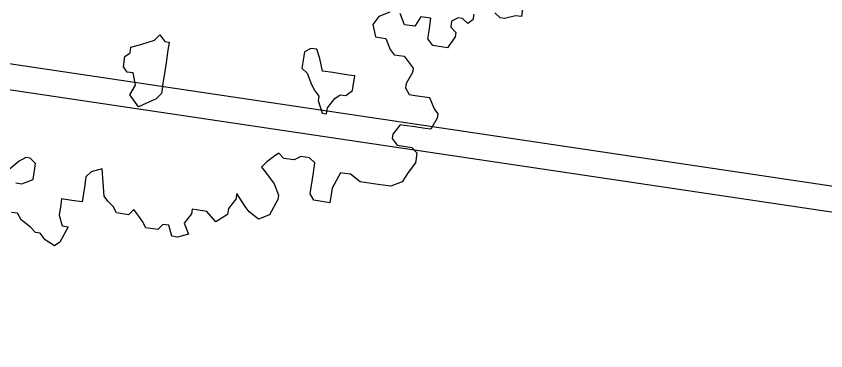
# Model space of a CAD drawing. Header units: millimetres. Extents: x 338 to 506, y 179 to 335.
# Drawn here: x 374.618 to 379.251, y 309.029 to 310.945 of the extents above; entities that cross this region are included whole.
import ezdxf

# ---------------------------------------------------------------- set-up
doc = ezdxf.new("R2010")
doc.units = ezdxf.units.MM
for name, color, linetype in [('ANDEN', 251, 'Continuous'), ('ARBOL-TOP', 3, 'Continuous'), ('MUROS', 32, 'Continuous')]:
    doc.layers.add(name, color=color, linetype=linetype)

# ---------------------------------------------------------------- blocks, each defined once
blk = doc.blocks.new('ARBOLITO')
at = {"linetype": 'ByBlock'}
for points in [[(463.1793, 68.6415), (463.1793, 68.627), (463.171, 68.627), (463.1564, 68.6208), (463.1502, 68.6208), (463.1419, 68.627)], [(463.1128, 68.6208), (463.1128, 68.6124), (463.1065, 68.6062), (463.0982, 68.6124), (463.092, 68.6124), (463.0837, 68.6062), (463.0837, 68.5979), (463.092, 68.5917), (463.092, 68.5854), (463.0837, 68.5688), (463.0775, 68.5688), (463.0629, 68.5688), (463.0546, 68.5771), (463.0546, 68.5854), (463.0546, 68.5917), (463.0546, 68.6062), (463.0401, 68.6062), (463.0338, 68.5917), (463.0193, 68.5917), (463.011, 68.6062)], [(462.9964, 68.6062), (462.9819, 68.5979), (462.9756, 68.5854), (462.9819, 68.5688), (462.9902, 68.5688), (462.9964, 68.5688), (463.0047, 68.5543), (463.011, 68.548), (463.0255, 68.548), (463.0338, 68.5397), (463.0401, 68.5335), (463.0401, 68.5273), (463.0338, 68.5106), (463.0338, 68.5044), (463.0401, 68.4961), (463.0484, 68.4961), (463.0691, 68.4961), (463.0775, 68.4815), (463.0837, 68.4753), (463.0837, 68.4691), (463.0775, 68.4524), (463.0691, 68.4524), (463.0546, 68.4524), (463.0401, 68.4524), (463.0338, 68.4524), (463.0255, 68.4379), (463.0255, 68.4317), (463.0338, 68.4234), (463.0546, 68.4234), (463.0629, 68.4171), (463.0629, 68.4088), (463.0629, 68.4026), (463.0546, 68.388), (463.0484, 68.3735), (463.0338, 68.3652), (463.0193, 68.3652), (462.9964, 68.3652), (462.9902, 68.3652), (462.9756, 68.3735), (462.9673, 68.3735), (462.9611, 68.3735), (462.9528, 68.3506), (462.9528, 68.3299), (462.9299, 68.3299), (462.9237, 68.3382), (462.9237, 68.3444), (462.9237, 68.3589), (462.9237, 68.3652), (462.9237, 68.3818), (462.9154, 68.388), (462.9029, 68.388), (462.8946, 68.3818), (462.8801, 68.3818), (462.8717, 68.388), (462.8655, 68.3818), (462.8572, 68.3735), (462.851, 68.3652), (462.8572, 68.3589), (462.8717, 68.3444), (462.8801, 68.3299), (462.8801, 68.3236), (462.8717, 68.3008), (462.8572, 68.2925), (462.8427, 68.3008), (462.8364, 68.307), (462.8219, 68.3236), (462.8219, 68.3153), (462.8136, 68.3008), (462.8136, 68.2925), (462.799, 68.28), (462.7845, 68.2925), (462.7699, 68.2925), (462.7637, 68.2925), (462.7637, 68.2862), (462.7554, 68.2717), (462.7637, 68.2571), (462.7491, 68.2509), (462.7408, 68.2509), (462.7346, 68.2654), (462.7263, 68.2654), (462.7201, 68.2571), (462.7034, 68.2571), (462.6972, 68.2654), (462.691, 68.2717), (462.6827, 68.28), (462.6764, 68.2717), (462.6598, 68.2717), (462.6536, 68.28), (462.6453, 68.2862), (462.639, 68.2925), (462.6307, 68.3299), (462.6162, 68.3236), (462.6099, 68.3153), (462.6099, 68.3008), (462.6099, 68.28), (462.5954, 68.28), (462.5808, 68.28), (462.5808, 68.2717), (462.5808, 68.2571), (462.5871, 68.2426), (462.5954, 68.2426), (462.5871, 68.2197), (462.5808, 68.2135), (462.5663, 68.2197), (462.558, 68.228), (462.5517, 68.228), (462.5434, 68.2343), (462.5289, 68.2426), (462.5227, 68.2509), (462.5143, 68.2509)], [(462.5143, 68.2925), (462.5227, 68.2925), (462.5372, 68.3008), (462.5372, 68.3236), (462.5289, 68.3299), (462.5227, 68.3299), (462.5143, 68.3236), (462.4998, 68.307)], [(463.1793, 68.6415), (463.1793, 68.627), (463.171, 68.627), (463.1564, 68.6208), (463.1502, 68.6208), (463.1419, 68.627)], [(463.1128, 68.6208), (463.1128, 68.6124), (463.1065, 68.6062), (463.0982, 68.6124), (463.092, 68.6124), (463.0837, 68.6062), (463.0837, 68.5979), (463.092, 68.5917), (463.092, 68.5854), (463.0837, 68.5688), (463.0775, 68.5688), (463.0629, 68.5688), (463.0546, 68.5771), (463.0546, 68.5854), (463.0546, 68.5917), (463.0546, 68.6062), (463.0401, 68.6062), (463.0338, 68.5917), (463.0193, 68.5917), (463.011, 68.6062)], [(462.9964, 68.6062), (462.9819, 68.5979), (462.9756, 68.5854), (462.9819, 68.5688), (462.9902, 68.5688), (462.9964, 68.5688), (463.0047, 68.5543), (463.011, 68.548), (463.0255, 68.548), (463.0338, 68.5397), (463.0401, 68.5335), (463.0401, 68.5273), (463.0338, 68.5106), (463.0338, 68.5044), (463.0401, 68.4961), (463.0484, 68.4961), (463.0691, 68.4961), (463.0775, 68.4815), (463.0837, 68.4753), (463.0837, 68.4691), (463.0775, 68.4524), (463.0691, 68.4524), (463.0546, 68.4524), (463.0401, 68.4524), (463.0338, 68.4524), (463.0255, 68.4379), (463.0255, 68.4317), (463.0338, 68.4234), (463.0546, 68.4234), (463.0629, 68.4171), (463.0629, 68.4088), (463.0629, 68.4026), (463.0546, 68.388), (463.0484, 68.3735), (463.0338, 68.3652), (463.0193, 68.3652), (462.9964, 68.3652), (462.9902, 68.3652), (462.9756, 68.3735), (462.9673, 68.3735), (462.9611, 68.3735), (462.9528, 68.3506), (462.9528, 68.3299), (462.9299, 68.3299), (462.9237, 68.3382), (462.9237, 68.3444), (462.9237, 68.3589), (462.9237, 68.3652), (462.9237, 68.3818), (462.9154, 68.388), (462.9029, 68.388), (462.8946, 68.3818), (462.8801, 68.3818), (462.8717, 68.388), (462.8655, 68.3818), (462.8572, 68.3735), (462.851, 68.3652), (462.8572, 68.3589), (462.8717, 68.3444), (462.8801, 68.3299), (462.8801, 68.3236), (462.8717, 68.3008), (462.8572, 68.2925), (462.8427, 68.3008), (462.8364, 68.307), (462.8219, 68.3236), (462.8219, 68.3153), (462.8136, 68.3008), (462.8136, 68.2925), (462.799, 68.28), (462.7845, 68.2925), (462.7699, 68.2925), (462.7637, 68.2925), (462.7637, 68.2862), (462.7554, 68.2717), (462.7637, 68.2571), (462.7491, 68.2509), (462.7408, 68.2509), (462.7346, 68.2654), (462.7263, 68.2654), (462.7201, 68.2571), (462.7034, 68.2571), (462.6972, 68.2654), (462.691, 68.2717), (462.6827, 68.28), (462.6764, 68.2717), (462.6598, 68.2717), (462.6536, 68.28), (462.6453, 68.2862), (462.639, 68.2925), (462.6307, 68.3299), (462.6162, 68.3236), (462.6099, 68.3153), (462.6099, 68.3008), (462.6099, 68.28), (462.5954, 68.28), (462.5808, 68.28), (462.5808, 68.2717), (462.5808, 68.2571), (462.5871, 68.2426), (462.5954, 68.2426), (462.5871, 68.2197), (462.5808, 68.2135), (462.5663, 68.2197), (462.558, 68.228), (462.5517, 68.228), (462.5434, 68.2343), (462.5289, 68.2426), (462.5227, 68.2509), (462.5143, 68.2509)], [(462.5143, 68.2925), (462.5227, 68.2925), (462.5372, 68.3008), (462.5372, 68.3236), (462.5289, 68.3299), (462.5227, 68.3299), (462.5143, 68.3236), (462.4998, 68.307)], [(462.9299, 68.4524), (462.9299, 68.4608), (462.9382, 68.4753), (462.9445, 68.4815), (462.9528, 68.4815), (462.9611, 68.4899), (462.9611, 68.4961), (462.9611, 68.5106), (462.9528, 68.5106), (462.9382, 68.5106), (462.9299, 68.5106), (462.9154, 68.5106), (462.9091, 68.5273), (462.9029, 68.5397), (462.8946, 68.5397), (462.8863, 68.5335), (462.8863, 68.5273), (462.8863, 68.5106), (462.8946, 68.5044), (462.9029, 68.4899), (462.9091, 68.4815), (462.9154, 68.4753), (462.9154, 68.4691), (462.9237, 68.4524), (462.9299, 68.4524), (462.9299, 68.4524)], [(462.9299, 68.4524), (462.9299, 68.4608), (462.9382, 68.4753), (462.9445, 68.4815), (462.9528, 68.4815), (462.9611, 68.4899), (462.9611, 68.4961), (462.9611, 68.5106), (462.9528, 68.5106), (462.9382, 68.5106), (462.9299, 68.5106), (462.9154, 68.5106), (462.9091, 68.5273), (462.9029, 68.5397), (462.8946, 68.5397), (462.8863, 68.5335), (462.8863, 68.5273), (462.8863, 68.5106), (462.8946, 68.5044), (462.9029, 68.4899), (462.9091, 68.4815), (462.9154, 68.4753), (462.9154, 68.4691), (462.9237, 68.4524), (462.9299, 68.4524)], [(462.6681, 68.4234), (462.6598, 68.4317), (462.6536, 68.4379), (462.6598, 68.4524), (462.6536, 68.4691), (462.6453, 68.4691), (462.639, 68.4753), (462.639, 68.4899), (462.6453, 68.4961), (462.6453, 68.5044), (462.6598, 68.5106), (462.6764, 68.5189), (462.6827, 68.5273), (462.691, 68.5189), (462.6972, 68.5189), (462.6972, 68.5044), (462.6972, 68.4899), (462.6972, 68.4691), (462.6972, 68.4608), (462.6972, 68.4524), (462.6972, 68.4462), (462.691, 68.4379), (462.6681, 68.4234), (462.6681, 68.4234)], [(462.6681, 68.4234), (462.6598, 68.4317), (462.6536, 68.4379), (462.6598, 68.4524), (462.6536, 68.4691), (462.6453, 68.4691), (462.639, 68.4753), (462.639, 68.4899), (462.6453, 68.4961), (462.6453, 68.5044), (462.6598, 68.5106), (462.6764, 68.5189), (462.6827, 68.5273), (462.691, 68.5189), (462.6972, 68.5189), (462.6972, 68.5044), (462.6972, 68.4899), (462.6972, 68.4691), (462.6972, 68.4608), (462.6972, 68.4524), (462.6972, 68.4462), (462.691, 68.4379), (462.6681, 68.4234)]]:
    blk.add_lwpolyline(points, dxfattribs=at)
blk = doc.blocks.new('A$C7152A42C')
at = {"layer": 'ANDEN'}
blk.add_line((124.65864, 101.85105), (124.65864, 132.08818), dxfattribs=at)
blk.add_lwpolyline([(138.58464, 102.00105), (138.58464, 131.05366), (124.80864, 131.92836), (124.80864, 102.00105)], close=True, dxfattribs=at)
at = {"layer": 'ARBOL-TOP', "color": 3, "linetype": 'ByBlock', "xscale": 4.090679926752369, "yscale": 4.090679926752369, "zscale": 4.090679926752369, "rotation": 270}
blk.add_blockref('ARBOLITO', (-155.22509, 2021.82862), dxfattribs=at)

msp = doc.modelspace()

# ---------------------------------------------------------------- block references
at = {"layer": 'MUROS', "color": 32, "rotation": 81.53046525965426}
msp.add_blockref('A$C7152A42C', (484.7482, 168.0844), dxfattribs=at)

doc.saveas('drawing.dxf')
